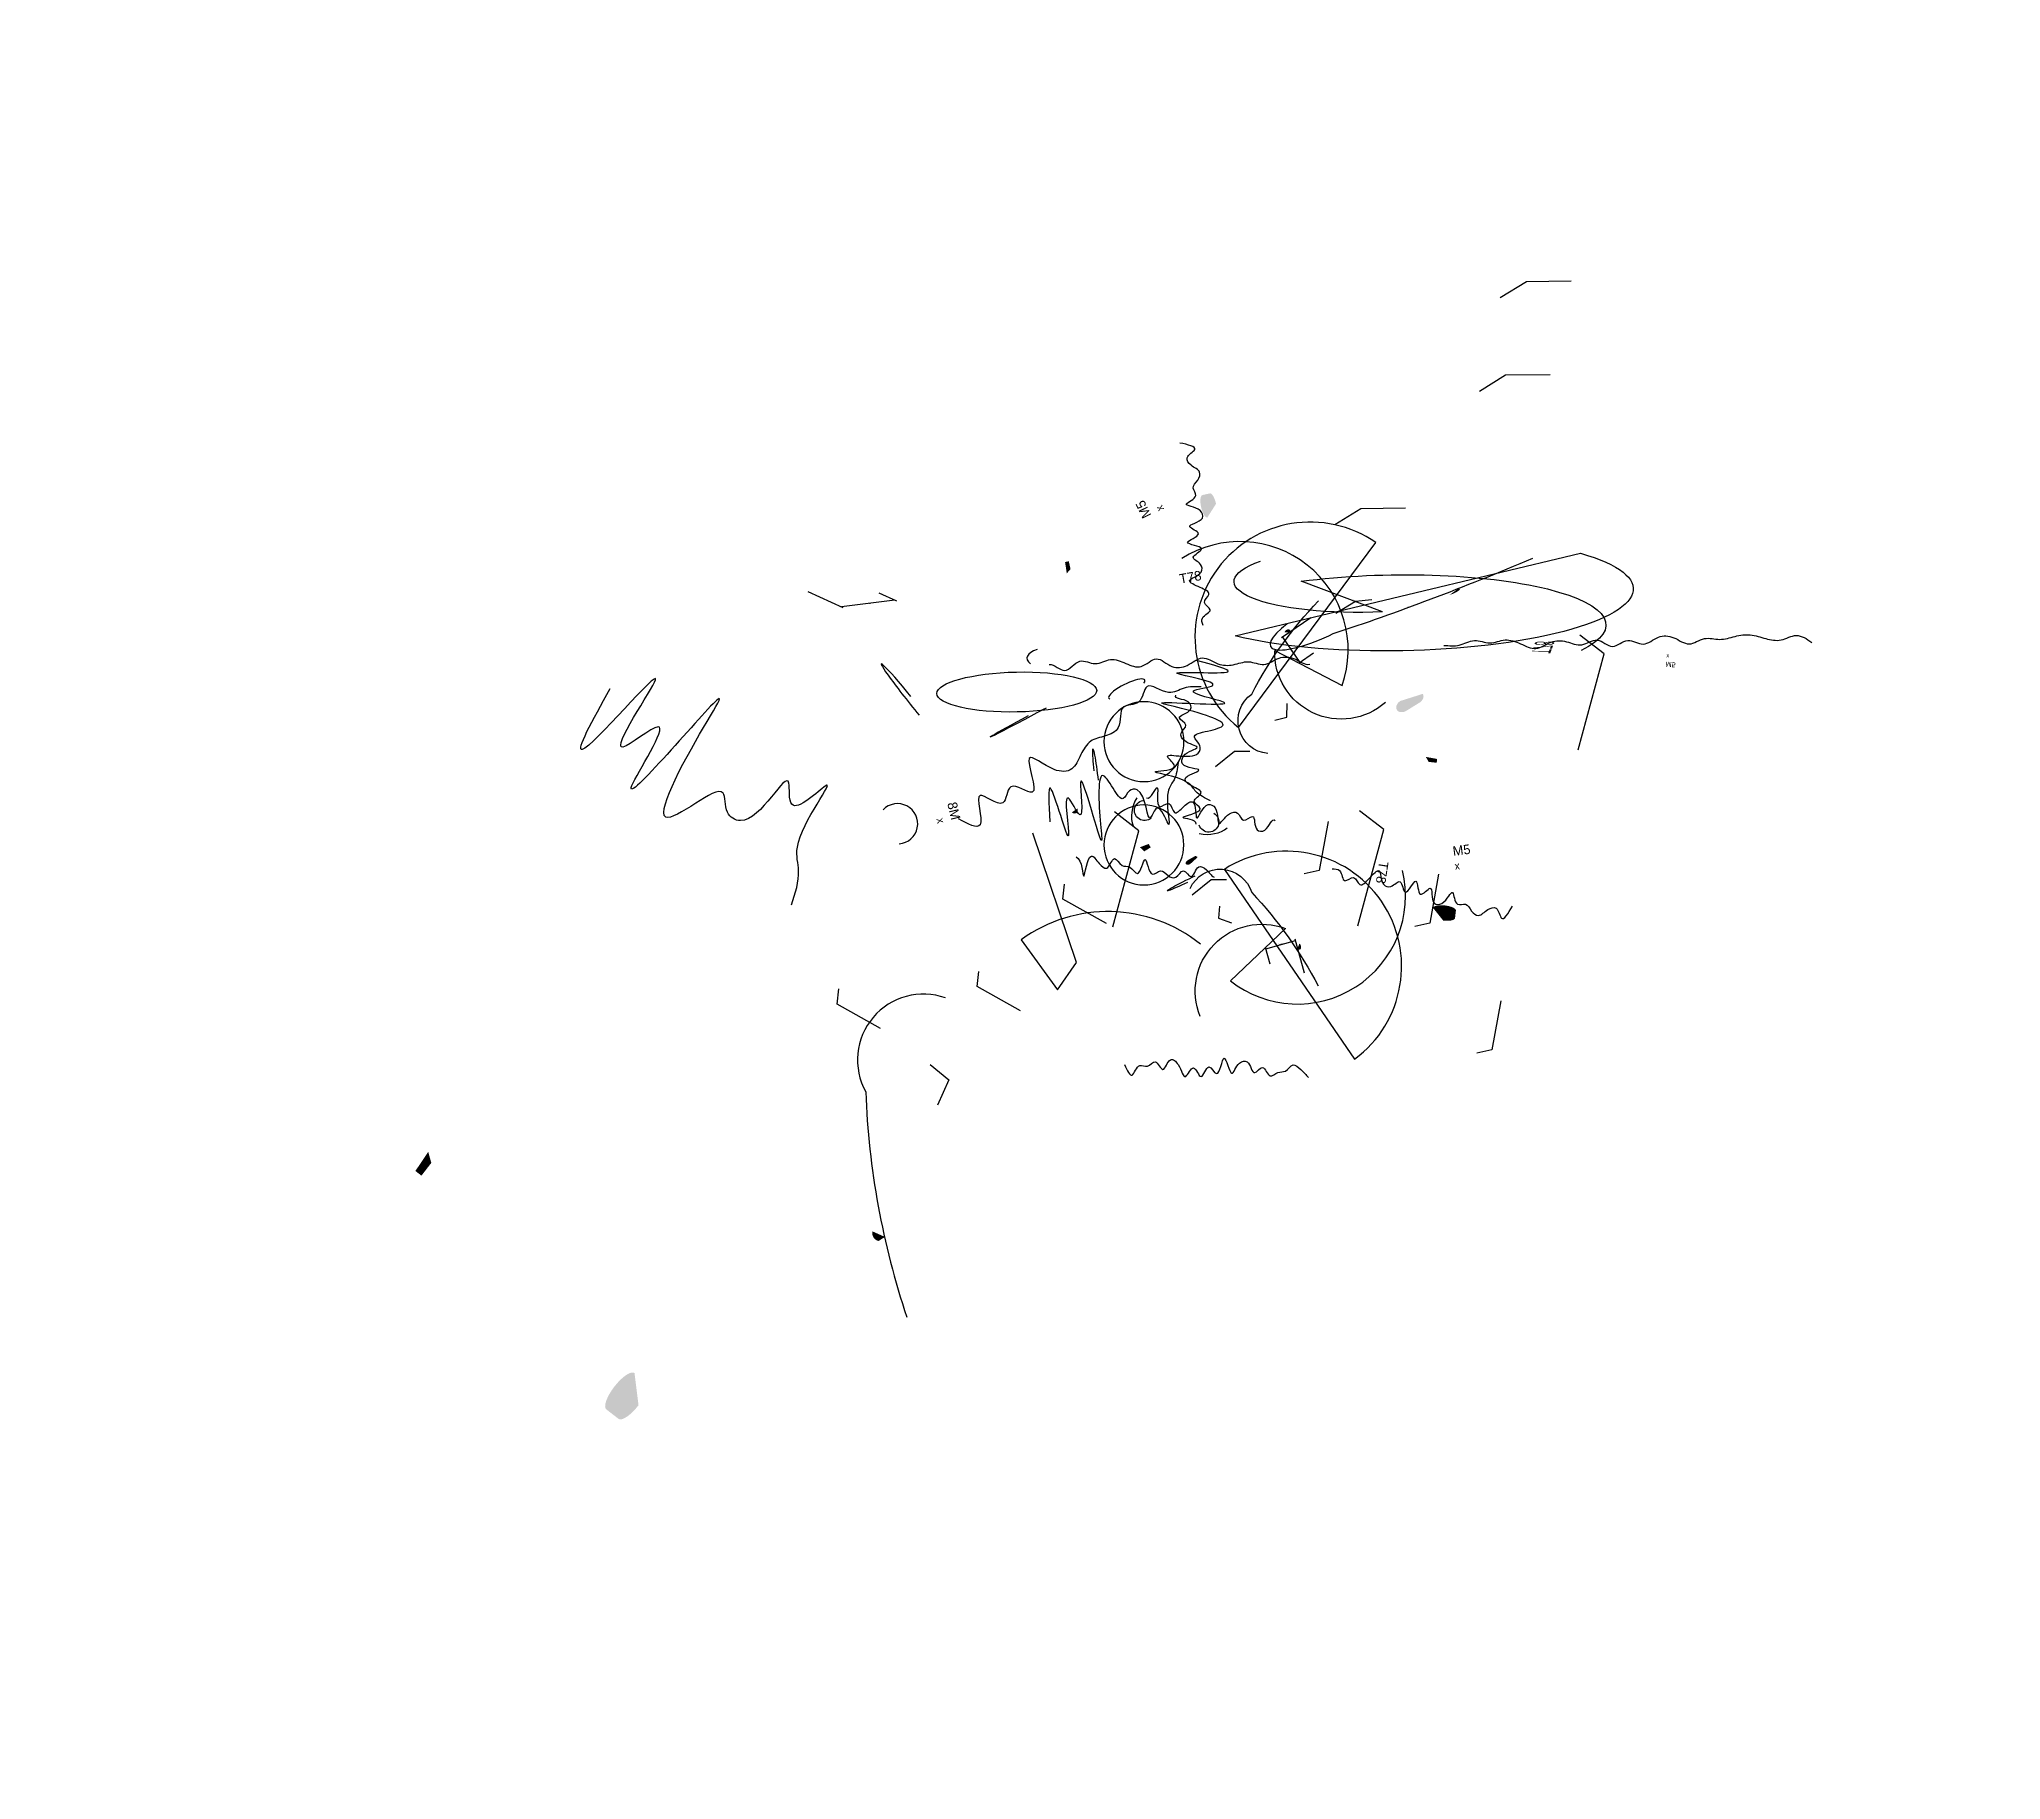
# Model space of a CAD drawing. Header units: millimetres. Extents: x -283 to 229, y -228 to 227.
import ezdxf

# ---------------------------------------------------------------- set-up
doc = ezdxf.new("R2010")
doc.units = ezdxf.units.MM
doc.styles.add('OpenSansCondensed-Light', font='OpenSansCondensed-Light.ttf')
doc.dimstyles.new('EZDXF', dxfattribs={"dimtxt": 0.25, "dimasz": 0.175, "dimexe": 0.375, "dimexo": 0.125, "dimgap": 0.1, "dimtad": 1, "dimlfac": 100, "dimzin": 12, "dimdsep": 46, "dimtxsty": 'OpenSansCondensed-Light', "dimblk": 'ARCHTICK', "dimcen": 2.5, "dimazin": 3, "dimtfac": 0.5, "dimtmove": 2, "dimatfit": 3})

# ---------------------------------------------------------------- blocks, each defined once
blk = doc.blocks.new('_ARCHTICK')
at = {"color": 0, "linetype": 'BYBLOCK', "const_width": 0.15}
blk.add_lwpolyline([(-0.5, -0.5), (0.5, 0.5)], dxfattribs=at)
blk = doc.blocks.new('B0', base_point=(-2.605, -4.224))
h = blk.add_hatch(color=7)
edge = h.paths.add_edge_path()
edge.add_line((-1.246, -17.464), (0.754, -17.464))
edge.add_arc((0.754, -16.464), 1, -90, 90)
edge.add_ellipse((-1.246, -16.464), major_axis=(0, 1), ratio=0.98219, start_angle=90, end_angle=270)
blk.add_spline([(21.901, 4.828), (23.901, 6.195), (25.901, 6.969), (27.901, 9.812), (29.901, 8.296), (31.901, 8.95), (33.901, 6.368), (35.901, 6.315), (37.901, 6.857), (39.901, 5.781), (41.901, 4.505), (43.901, 6.037), (45.901, 9.955), (47.901, 4.691), (49.901, 7.409), (51.901, 5.776), (53.901, 8.96), (55.901, 4.613), (57.901, 7.446)], degree=3)
blk.add_solid([(38.506, -14.334), (39.506, -14.334), (38.506, -13.634), (39.706, -13.334)])
for points in [[(-46.964, 31.083), (-41.964, 35.083), (-37.964, 35.083)], [(-38.236, 19.167), (-33.236, 23.167), (-29.236, 23.167)], [(-13.03, 12.615), (-8.03, 16.615), (-4.03, 16.615)]]:
    blk.add_leader(points, dimstyle='EZDXF')
blk = doc.blocks.new('B1', base_point=(4.86, 2.22))
blk.add_hatch(color=7).paths.add_polyline_path([(9.61, 5.08, 0.4), (11.11, 5.08), (11.11, 6.08)])
blk.add_lwpolyline([(-11.01, 29.45, 0.690108), (-6.22, 14.09, 0.071388), (21.49, 2.88)], format="xyb")
blk.add_polyline3d([(-4.74, 23.09, 0), (-1.74, 24.09, 2), (0.26, 21.09, -1)])
blk.add_arc((-33.55, 36.33), 2.63, -387.4167, 193.6617)
blk.add_ellipse((-45.5, 46.48), major_axis=(-6.8, -0.77), ratio=0.051604, start_param=-1.406037, end_param=-4.498751)
at = {"xscale": -1, "yscale": 3, "rotation": 19.940155888885336}
blk.add_blockref('B0', (0.28, 1.81), dxfattribs=at)
blk = doc.blocks.new('B2', base_point=(-2.12569, -0.64278))
blk.add_lwpolyline([(-14.74117, -28.11459, -0.657528299), (1.06956, -0.38464), (-9.4581, -17.18147, 0.711873227), (26.8803, 21.91091, 0.028451123)], format="xyb")
blk.add_lwpolyline([(-18.23381, 10.6093), (27.03143, -28.90611, 0.968596284)], format="xyb", close=True)
at = {"extrusion": (0, 0, -1)}
blk.add_circle((46.86109, 37.64974), 10.42952, dxfattribs=at)
blk.add_ellipse((-39.89411, 21.20369), major_axis=(1.72197, 7.21922), ratio=0.730328773, start_param=1.492593874, end_param=2.599627254)
at = {"start_tangent": (1, -0.13148741), "end_tangent": (1, -0.685054653)}
blk.add_spline([(-42.55405, 23.60125), (-40.55405, 26.88139), (-38.55405, 22.23876), (-36.55405, 23.63775), (-34.55405, 21.72901), (-32.55405, 23.88603), (-30.55405, 25.5802), (-28.55405, 21.79581), (-26.55405, 25.93121), (-24.55405, 25.51978), (-22.55405, 21.78179), (-20.55405, 24.97539), (-18.55405, 25.68706), (-16.55405, 24.29186), (-14.55405, 25.80125), (-12.55405, 22.74621), (-10.55405, 23.17971), (-8.55405, 26.25166)], degree=3, dxfattribs=at)
blk.add_spline([(8.98171, 17.75356), (10.98171, 17.77543), (12.98171, 15.56672), (14.98171, 16.93093), (16.98171, 15.59896), (18.98171, 17.72415), (20.98171, 20.33832), (22.98171, 17.17877), (24.98171, 17.15149), (26.98171, 18.89261), (28.98171, 16.62455), (30.98171, 20.05954), (32.98171, 17.08743), (34.98171, 19.19953), (36.98171, 15.72351), (38.98171, 16.17298), (40.98171, 19.57836), (42.98171, 16.96913), (44.98171, 17.51796), (46.98171, 16.12764), (48.98171, 15.4944), (50.98171, 17.59669), (52.98171, 18.45297), (54.98171, 16.2933), (56.98171, 20.06715)], degree=3)
at = {"xscale": -1, "rotation": 117.81693090094646}
blk.add_blockref('B1', (5.86399, 2.24106), dxfattribs=at)
at = {"extrusion": (0.01, 0.005, 1)}
blk.add_text('T78', height=2.5, rotation=275.6691303, dxfattribs=at).set_placement((20.34691, 22.81097))
at = {"insert": (37.8414, 31.216), "char_height": 2.5, "attachment_point": 1, "rotation": 21.6341608}
blk.add_mtext('M5\\P{\\H2;x}', dxfattribs=at)
blk.add_linear_dim(base=(-2.57487, -6.77669), p1=(-0.4098, -10.52669), p2=(8.8611, -10.52669), angle=30, dimstyle='EZDXF').render()

msp = doc.modelspace()

# ---------------------------------------------------------------- hatches: boundary and pattern name
at = {"extrusion": (0.01, 0.005, 1)}
msp.add_hatch(color=7, dxfattribs=at).paths.add_polyline_path([(-13.79, 24.83, 0.4), (-12.29, 24.83), (-12.29, 25.83)])
at = {"extrusion": (-0.539958, 0.967526, 0.816136)}
h = msp.add_hatch(color=7, dxfattribs=at)
edge = h.paths.add_edge_path()
edge.add_line((-22.48, -4.66), (-20.48, -4.66))
edge.add_arc((-20.48, -3.66), 1, -90, 90)
edge.add_ellipse((-22.48, -3.66), major_axis=(0, 1), ratio=0.513309, start_angle=90, end_angle=270)

# ---------------------------------------------------------------- linework, layer by layer
msp.add_lwpolyline([(19.78, -9.61, 0.339226), (-27.05, -8.44), (-17.55, -21.5), (-12.57, -14.35), (-23.96, 19.42)], format="xyb")
at = {"start_tangent": (1, -0.427228), "end_tangent": (1, -0.53695)}
msp.add_spline([(-12.67, 13.19), (-10.67, 8.21), (-8.67, 13.41), (-6.67, 11.51), (-4.67, 10.26), (-2.67, 12.76), (-0.67, 11), (1.33, 10.54), (3.33, 8.89), (5.33, 12.49), (7.33, 8.66), (9.33, 9.59), (11.33, 8.32), (13.33, 7.88), (15.33, 9.57), (17.33, 8.05), (19.33, 10.6), (21.33, 9.87), (23.33, 7.9)], degree=3, dxfattribs=at)
msp.add_spline([(-0.05, -40.99), (1.95, -43.73), (3.95, -41.25), (5.95, -41.39), (7.95, -40.29), (9.95, -42.25), (11.95, -39.75), (13.95, -41.01), (15.95, -44.07), (17.95, -41.86), (19.95, -44.15), (21.95, -41.62), (23.95, -43.37), (25.95, -39.34), (27.95, -43.27), (29.95, -40.59), (31.95, -40.31), (33.95, -43.09), (35.95, -41.79), (37.95, -43.93), (39.95, -43.07), (41.95, -42.69), (43.95, -41.06), (45.95, -42.28), (47.95, -44.36)], degree=3)

# ---------------------------------------------------------------- block references
for name, p, xscale, yscale, rotation in [('B1', (-75.77, -79.56), 2, 2, 302.3669325985477), ('B2', (39.67, 63.94), -1, -1, 274.5074414403906)]:
    msp.add_blockref(name, p, dxfattribs=dict(xscale=xscale, yscale=yscale, rotation=rotation))
at = {"extrusion": (0, 0, -1), "xscale": 2, "yscale": 0.5, "rotation": 178.85071372236058}
msp.add_blockref('B2', (-60.91, 77.18), dxfattribs=at)
at = {"rotation": 345.5633516036248}
msp.add_blockref('B2', (38.8, -4.95), dxfattribs=at)

# ---------------------------------------------------------------- texts
at = {"extrusion": (0, 0, -1), "insert": (-42.82, 23.23), "char_height": 2.5, "attachment_point": 1, "rotation": 76.7872}
msp.add_mtext('M8\\P{\\H2;x}', dxfattribs=at)

# ---------------------------------------------------------------- leaders
for points in [[(23.67, 36.78), (28.67, 40.78), (32.67, 40.78)], [(17.61, 3.35), (22.61, 7.35), (26.61, 7.35)]]:
    msp.add_leader(points, dimstyle='EZDXF')

doc.saveas('drawing.dxf')
